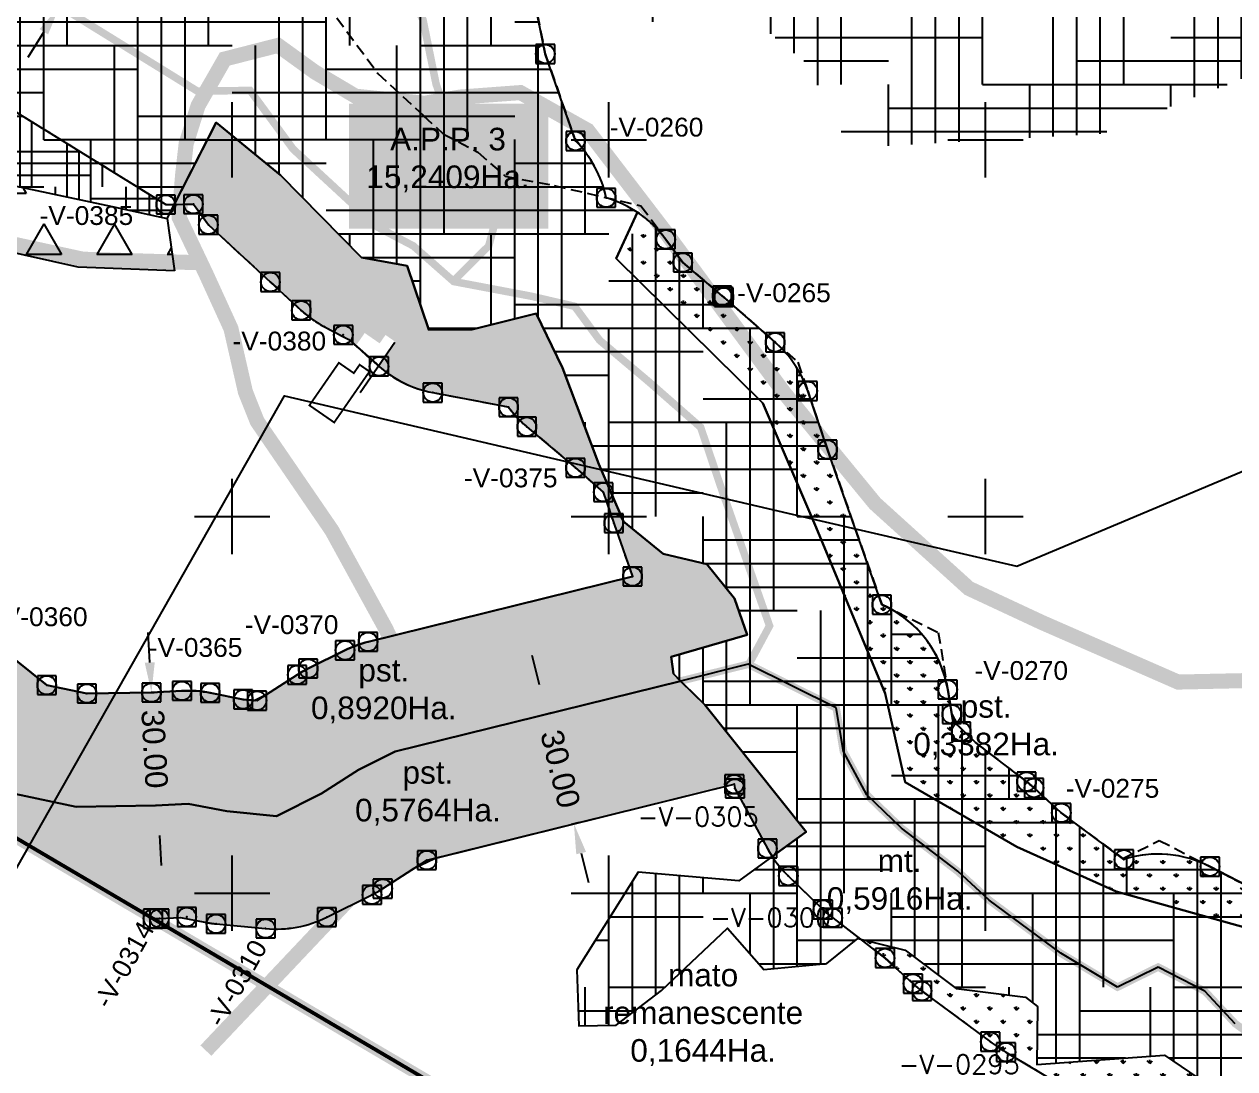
# Model space of a CAD drawing. Extents: x 268950 to 272314, y 7696987 to 7699363.
# Drawn here: x 270144.8 to 270466.2, y 7697453.4 to 7697730.7 of the extents above; entities that cross this region are included whole.
import ezdxf

# ---------------------------------------------------------------- set-up
doc = ezdxf.new("R2010")
doc.units = 0
doc.header["$LTSCALE"] = 40
doc.header["$MEASUREMENT"] = 0
doc.header["$PDMODE"] = 96
doc.header["$PDSIZE"] = 5
doc.linetypes.add('HIDDEN', pattern=[0.375, 0.25, -0.125])
for name, color, linetype in [('divi', 7, 'Continuous'), ('ESTRDA', 41, 'Continuous'), ('GRADE', 7, 'Continuous'), ('GRADE-EIXO', 9, 'Continuous'), ('POL_APP', 41, 'Continuous'), ('PRENCHIMENTO', 254, 'Continuous'), ('PT_TIPO-V', 7, 'Continuous'), ('REDE ELET.', 2, 'Continuous'), ('TRACKLOGS', 7, 'Continuous')]:
    doc.layers.add(name, color=color, linetype=linetype)
doc.layers.add('pena 02', color=1, linetype='Continuous', lineweight=25)
doc.styles.add('ARIAL', font='arial.ttf')
doc.styles.add('ROMANS', font='romans.shx')
doc.styles.get("Standard").update_dxf_attribs({"font": 'arial.ttf'})
doc.styles.add('style1', font='arial.ttf')
doc.linetypes.add('AA-TRANS', pattern='A,3,["/",Standard,S=0.2,R=0,X=0,Y=0],-0.133333,["|",Standard,S=0.2,R=0,X=0,Y=0],-1e-05,["|",Standard,S=0.2,R=0,X=0,Y=-0.2],-1e-05,["/",Standard,S=0.2,R=0,X=0,Y=-0.2],-0.133333', length=3.266686)
doc.linetypes.add('CERCA', pattern='A,12.7,-4,["X",Standard,S=2,R=0,X=-2,Y=-1],-4', length=20.7)
doc.dimstyles.get("Standard").update_dxf_attribs({"dimtxt": 0.18, "dimasz": 0.18, "dimexe": 0.18, "dimexo": 0.0625, "dimgap": 0.09, "dimtad": 0, "dimtih": 1, "dimtoh": 1, "dimdec": 4, "dimzin": 0, "dimdsep": 46, "dimtxsty": 'Standard', "dimcen": 0.09, "dimadec": 0, "dimazin": 0, "dimtfac": 1, "dimtdec": 4, "dimtofl": 0, "dimtmove": 0, "dimatfit": 3, "dimfxl": 0, "dimtolj": 1, "dimtzin": 0, "dimarcsym": 0})
pattern_1 = [(90, (0, 0), (-3.535533905, 3.535533905), [0.9375, -6.133567815]), (45, (0, 0), (-3.535533906, 3.535533906), [0.9375, -4.0625]), (135, (0, 0), (-3.535533906, -3.535533906), [0.9375, -4.0625])]

# ---------------------------------------------------------------- blocks, each defined once
blk = doc.blocks.new('BL-GRADEI')
at = {"layer": 'GRADE', "color": 8}
for p, q in [((0, -2.5), (0, 2.5)), ((-2.5, 0), (2.5, 0))]:
    blk.add_line(p, q, dxfattribs=at)
at = {"layer": 'GRADE', "color": 8, "style": 'ROMANS'}
blk.add_attdef('E-N', (0.5, 0.5), '', height=1.75, dxfattribs=at)
blk = doc.blocks.new('*D15')
at = {"color": 0, "linetype": 'HIDDEN', "lineweight": -2, "ltscale": 50}
for p, q in [((270178.16, 7697561.24), (270177.71, 7697569.23)), ((270178.24, 7697553.24), (270179.33, 7697553.3)), ((270179.91, 7697523.28), (270181, 7697523.34)), ((270180.73, 7697515.32), (270181.17, 7697507.33))]:
    blk.add_line(p, q, dxfattribs=at)
at = {"color": 0, "linetype": 'HIDDEN', "ltscale": 50}
for points in [[(270179.49, 7697561.32), (270176.83, 7697561.17), (270178.61, 7697553.26)], [(270182.06, 7697515.39), (270179.4, 7697515.24), (270180.28, 7697523.3)]]:
    blk.add_solid(points, dxfattribs=at)
at = {"layer": 'Defpoints', "color": 0, "linetype": 'HIDDEN', "ltscale": 50}
for p in [(270177.99, 7697553.22), (270178.61, 7697553.26), (270179.66, 7697523.27)]:
    blk.add_point(p, dxfattribs=at)
at = {"color": 0, "linetype": 'HIDDEN', "ltscale": 50, "insert": (270179.44, 7697538.28), "char_height": 6, "attachment_point": 5, "rotation": 273.1993}
blk.add_mtext('\\A1;30.00', dxfattribs=at)
blk = doc.blocks.new('*D16')
at = {"color": 0, "linetype": 'HIDDEN', "lineweight": -2, "ltscale": 50}
for p, q in [((270281.62, 7697555.3), (270279.7, 7697563.07)), ((270284.91, 7697547.88), (270282.84, 7697547.37)), ((270292.11, 7697518.75), (270290.04, 7697518.24)), ((270292.66, 7697510.65), (270294.58, 7697502.88))]:
    blk.add_line(p, q, dxfattribs=at)
at = {"color": 0, "linetype": 'HIDDEN', "ltscale": 50}
for points in [[(270282.91, 7697555.62), (270280.32, 7697554.98), (270283.54, 7697547.54)], [(270293.96, 7697510.97), (270291.37, 7697510.33), (270290.74, 7697518.42)]]:
    blk.add_solid(points, dxfattribs=at)
at = {"layer": 'Defpoints', "color": 0, "linetype": 'HIDDEN', "ltscale": 50}
for p in [(270285.15, 7697547.94), (270283.54, 7697547.54), (270292.35, 7697518.81)]:
    blk.add_point(p, dxfattribs=at)
at = {"color": 0, "linetype": 'HIDDEN', "ltscale": 50, "insert": (270287.14, 7697532.98), "char_height": 6, "attachment_point": 5, "rotation": 283.8925}
blk.add_mtext('\\A1;30.00', dxfattribs=at)
blk = doc.blocks.new('*D18')
at = {"color": 0, "linetype": 'HIDDEN', "lineweight": -2, "ltscale": 50}
for p, q in [((270174.22, 7697767.8), (270178.43, 7697774.6)), ((270168.31, 7697762.05), (270170.63, 7697760.61)), ((270152.54, 7697736.52), (270154.86, 7697735.09)), ((270150.05, 7697728.66), (270145.84, 7697721.86))]:
    blk.add_line(p, q, dxfattribs=at)
at = {"color": 0, "linetype": 'HIDDEN', "ltscale": 50}
for points in [[(270173.09, 7697768.5), (270175.36, 7697767.1), (270170.02, 7697760.99)], [(270148.91, 7697729.36), (270151.18, 7697727.96), (270154.25, 7697735.47)]]:
    blk.add_solid(points, dxfattribs=at)
at = {"layer": 'Defpoints', "color": 0, "linetype": 'HIDDEN', "ltscale": 50}
for p in [(270168.1, 7697762.18), (270170.02, 7697760.99), (270152.33, 7697736.65)]:
    blk.add_point(p, dxfattribs=at)
at = {"color": 0, "linetype": 'HIDDEN', "ltscale": 50, "insert": (270162.13, 7697748.23), "char_height": 6, "attachment_point": 5, "rotation": 58.2941}
blk.add_mtext('\\A1;30.00', dxfattribs=at)
blk = doc.blocks.new('POL_APP')
at = {"layer": 'POL_APP', "color": 1, "linetype": 'Continuous', "ltscale": 50}
for points in [[(270141.33, 7697708.19), (270182.42, 7697682.8), (270189.73, 7697682.89), (270193.73, 7697677.44), (270210.18, 7697662.23), (270218.37, 7697654.7, 0.064825), (270224.7, 7697650.24), (270230.97, 7697646.93), (270239.01, 7697639.85, 0.13455), (270253.26, 7697632.88), (270273.33, 7697629.08, 0.060124), (270278.23, 7697623.82), (270291.17, 7697612.91), (270298.53, 7697606.45), (270301.32, 7697598.22), (270306.28, 7697584.07), (270236.11, 7697566.71, 0.05448), (270229.99, 7697564.47), (270220.22, 7697559.62, 0.027959), (270217.3, 7697557.97), (270206.64, 7697551.11), (270202.96, 7697551.46), (270194.2, 7697553.19, 0.062762), (270186.71, 7697553.71), (270178.61, 7697553.26), (270161.48, 7697553.01), (270150.82, 7697555.21), (270139.06, 7697564.7, 0.077069)], [(270098.85, 7697540.48), (270179.03, 7697493.26), (270180.72, 7697493.28), (270186.29, 7697493.59), (270192.81, 7697492.31, 0.024898), (270195.76, 7697491.87), (270208.92, 7697490.62, 0.140248), (270225.15, 7697493.63), (270237.13, 7697499.59, 0.027491), (270239.99, 7697501.22), (270251.71, 7697508.76), (270333.3, 7697528.94), (270333.49, 7697527.78), (270342.11, 7697511.86, 0.076734), (270347.64, 7697504.57), (270356.85, 7697495.68, 0.028458), (270359.43, 7697493.45), (270373.31, 7697482.8), (270380.74, 7697476.01, 0.025733), (270383.12, 7697474.04), (270401.28, 7697460.57, 0.024917), (270405.42, 7697457.81), (270419.64, 7697449.32, 0.20602)], [(270471.96, 7697500.66), (270459.57, 7697507.05, 0.198608), (270436.73, 7697508.99), (270420.1, 7697521.32), (270412.86, 7697527.94, 0.021646), (270410.87, 7697529.61), (270397.31, 7697540.01), (270391.32, 7697545.8), (270389.95, 7697554.07, 0.252846), (270372.48, 7697576.61), (270358.05, 7697617.77), (270352.79, 7697633.31, 0.131683), (270344.17, 7697646.23), (270330.54, 7697658.2, 0.005049), (270330.08, 7697658.59), (270319.63, 7697667.4), (270315.12, 7697673.54, 0.165219), (270299.3, 7697684.59, 0.145738), (270291.17, 7697699.67), (270283.14, 7697722.76), (270280.09, 7697737.81, 0.06657)]]:
    blk.add_lwpolyline(points, format="xyb", dxfattribs=at)

msp = doc.modelspace()

# ---------------------------------------------------------------- hatches: boundary and pattern name
at = {"layer": 'PRENCHIMENTO', "linetype": 'HIDDEN', "ltscale": 50}
h = msp.add_hatch(dxfattribs=at)
h.set_pattern_fill('HOUND', color=1, scale=100)
h.paths.add_polyline_path([(270042.794, 7697771.989), (270017.771, 7697778.353), (270001, 7697791.881), (269980.753, 7697798.926), (269951.35, 7697805.126), (269939.743, 7697818.406), (269926.984, 7697826.627), (269924.246, 7697844.34), (269916.23, 7697858.899), (269852.019, 7697904.759), (269804.775, 7697946.99), (269790.076, 7697974.019), (269778.775, 7698013.993), (269782.598, 7698075.233), (269788.451, 7698094.375), (269788.629, 7698115.618), (269767.886, 7698144.747), (269741.322, 7698170.354), (269707.29, 7698191.218), (269696.735, 7698193.039), (269667.031, 7698201.383), (269656.344, 7698218.36), (269644.751, 7698235.283), (269596.137, 7698255.961), (269563.55, 7698269.014), (269538.908, 7698269.864), (269505.942, 7698268.783), (269463.353, 7698296.661), (269440.244, 7698326.351), (269443.869, 7698273.56), (269497.447, 7698238.488), (269538.882, 7698239.847), (269557.269, 7698239.213), (269584.687, 7698228.231), (269624.95, 7698211.104), (269631.265, 7698201.886), (269647.797, 7698175.624), (269690.11, 7698163.739), (269696.517, 7698162.633), (269722.855, 7698146.486), (269745.062, 7698125.078), (269758.549, 7698106.141), (269758.489, 7698098.982), (269752.877, 7698080.628), (269748.514, 7698010.756), (269762.12, 7697962.632), (269780.904, 7697928.09), (269833.248, 7697881.3), (269894.993, 7697837.201), (269897.337, 7697822.043, 0.2144464), (269910.735, 7697801.409), (269919.939, 7697795.478), (269928.762, 7697785.383, 0.0256166), (269930.9, 7697783.177, 0.1363924), (269945.16, 7697775.772), (269972.695, 7697769.965), (269986.22, 7697765.259), (269998.937, 7697755.002, 0.1078378), (270010.377, 7697749.278), (270032.815, 7697743.572), (270047.214, 7697737.031, 0.0961054), (270058.328, 7697734.372), (270084.73, 7697733.232), (270091.753, 7697728.086, 0.0245676), (270094.212, 7697726.463), (270113.088, 7697715.298, 0.087731), (270122.869, 7697711.626), (270141.332, 7697708.187), (270182.422, 7697682.804), (270184.671, 7697682.831), (270195.821, 7697704.598), (270212.854, 7697690.589), (270234.397, 7697668.708), (270246.441, 7697666.566), (270252.196, 7697649.511), (270263.704, 7697649.668), (270280.725, 7697653.872), (270287.699, 7697639.43), (270297.392, 7697613.853), (270303.913, 7697598.7), (270314.4, 7697590.096), (270325.985, 7697587.31), (270333.387, 7697578.193), (270336.69, 7697568.565), (270316.585, 7697562.723), (270317.133, 7697558.24), (270319.071, 7697556.326), (270337.209, 7697560.813), (270342.668, 7697570.958), (270329.682, 7697607.994), (270324.37, 7697623.685), (270310.742, 7697635.654), (270297.57, 7697646.758), (270290.941, 7697655.78), (270279.313, 7697658.48), (270258.687, 7697662.388), (270258.745, 7697662.446), (270248.121, 7697671.804), (270238.678, 7697676.779), (270230.519, 7697684.286), (270216.208, 7697697.515), (270204.79, 7697713.074), (270190.776, 7697712.906), (270152.332, 7697736.655), (270128.362, 7697741.119), (270109.485, 7697752.284), (270095.119, 7697762.812), (270059.622, 7697764.344)])
h = msp.add_hatch(dxfattribs=at)
h.set_pattern_fill('HOUND', color=1, scale=100)
h.paths.add_polyline_path([(269902.623, 7698000), (269900, 7698000), (269900, 7698000.499, 0.4501616), (269842.49, 7697953.515), (269842.104, 7697953.861), (269828.645, 7697965.891), (269818.033, 7697985.407), (269809.036, 7698017.231), (269812.32, 7698069.839), (269818.414, 7698089.768), (269818.559, 7698107.143), (269788.515, 7698102.005), (269788.451, 7698094.375), (269782.598, 7698075.233), (269778.775, 7698013.993), (269790.076, 7697974.019), (269804.775, 7697946.99), (269852.019, 7697904.759), (269916.23, 7697858.899), (269924.246, 7697844.34), (269926.984, 7697826.627), (269939.743, 7697818.406), (269951.35, 7697805.126), (269980.753, 7697798.926), (270001, 7697791.881), (270017.771, 7697778.353), (270042.794, 7697771.989), (270059.622, 7697764.344), (270095.119, 7697762.812), (270109.485, 7697752.284), (270128.362, 7697741.119), (270152.332, 7697736.655), (270190.776, 7697712.906), (270193.211, 7697712.935), (270198.07, 7697721.425), (270212.2, 7697725.037), (270222.006, 7697717.951), (270232.795, 7697711.551), (270246.776, 7697710.112), (270238.689, 7697717.588), (270219.851, 7697743.256), (270199.129, 7697743.008), (270168.099, 7697762.177, 0.0925763), (270157.824, 7697766.148), (270139.069, 7697769.64), (270126.028, 7697777.354), (270112.851, 7697787.01, 0.148386), (270096.413, 7697792.784), (270066.731, 7697794.065), (270055.202, 7697799.302, 0.0443656), (270050.189, 7697801.063), (270031.51, 7697805.814), (270019.834, 7697815.231, 0.0861808), (270010.859, 7697820.214), (269990.612, 7697827.26, 0.0317691), (269986.943, 7697828.28), (269971.526, 7697831.532), (269967.344, 7697832.413), (269959.548, 7697841.333), (269954.571, 7697844.54), (269953.083, 7697854.164), (269940.669, 7697876.712), (269926.596, 7697896.447), (269920.991, 7697903.993), (269921.157, 7697911.38, 0.647915)])
h.paths.add_polyline_path([(270161.141, 7697734.782), (270173.742, 7697755.18), (270163.223, 7697761.678), (270150.622, 7697741.28)], flags=24)
h.paths.add_polyline_path([(269814.162, 7697980.113), (269841.565, 7697980.113), (269841.565, 7697987.771), (269814.162, 7697987.771)], flags=24)
h.paths.add_polyline_path([(269916.667, 7697860.523), (269944.07, 7697860.523), (269944.07, 7697868.181), (269916.667, 7697868.181)], flags=24)
at = {"layer": 'PRENCHIMENTO', "linetype": 'Continuous', "ltscale": 50}
h = msp.add_hatch(dxfattribs=at)
h.set_pattern_fill('HOUND', color=1, scale=100)
h.paths.add_polyline_path([(270373.711, 7697576.03), (270372.462, 7697576.651), (270358.046, 7697617.767), (270352.786, 7697633.305, 0.1316829), (270344.166, 7697646.226), (270330.537, 7697658.195, 0.0050495), (270330.078, 7697658.59), (270319.634, 7697667.395), (270315.117, 7697673.542, 0.1652192), (270299.295, 7697684.593, 0.1089252), (270294.003, 7697696.378), (270290.824, 7697700.657), (270283.143, 7697722.761), (270280.087, 7697737.813, 0.0665704), (270277.485, 7697745.328), (270274.584, 7697751.094), (270272.431, 7697762.828), (270273.567, 7697776.978), (270277.232, 7697795.591, 0.1168521), (270276.704, 7697809.414), (270273.074, 7697822.488), (270285.822, 7697880.094), (270312.651, 7697920.915), (270336.472, 7697945.978), (270336.361, 7697945.725), (270352.575, 7697953.013), (270374.19, 7697952.658), (270414.243, 7697979.433), (270422.207, 7698003.533), (270403.975, 7698018.449), (270410.436, 7698040.572, 0.5760375), (270328.791, 7698011.988), (270320.114, 7698009.603, 0.1364871), (270306.318, 7698001.344), (270267.311, 7697960.305, 0.0446753), (270263.985, 7697956.113), (270232.652, 7697908.438, 0.0911648), (270228.431, 7697898.443), (270212.875, 7697828.15, 0.1227686), (270213.26, 7697813.641), (270216.99, 7697800.21), (270214.366, 7697786.887, 0.0285955), (270213.897, 7697783.491), (270212.308, 7697763.696, 0.0654777), (270212.704, 7697755.882), (270215.031, 7697743.199), (270199.129, 7697743.008), (270168.099, 7697762.177, 0.0925763), (270157.824, 7697766.148), (270139.069, 7697769.64), (270126.028, 7697777.354), (270112.851, 7697787.01, 0.148386), (270096.413, 7697792.784), (270066.731, 7697794.065), (270055.202, 7697799.302, 0.0443656), (270050.189, 7697801.063), (270031.51, 7697805.814), (270019.834, 7697815.231, 0.0861808), (270010.859, 7697820.214), (269990.612, 7697827.26, 0.0317691), (269986.943, 7697828.28), (269985.763, 7697828.529), (269971.526, 7697831.532), (269967.344, 7697832.413), (269959.548, 7697841.333), (269954.571, 7697844.54), (269953.083, 7697854.164), (269940.669, 7697876.712), (269926.596, 7697896.447), (269920.991, 7697903.993), (269921.157, 7697911.38, 1.5970146), (269842.49, 7697953.515), (269828.645, 7697965.891), (269818.033, 7697985.407), (269809.036, 7698017.231), (269812.32, 7698069.839), (269818.414, 7698089.768), (269818.559, 7698107.143), (269788.515, 7698102.005), (269788.451, 7698094.375), (269782.598, 7698075.233), (269778.775, 7698013.993), (269790.076, 7697974.019), (269804.775, 7697946.99), (269852.019, 7697904.759), (269916.23, 7697858.899), (269924.246, 7697844.34), (269926.984, 7697826.627), (269939.743, 7697818.406), (269951.35, 7697805.126), (269980.753, 7697798.926), (270001, 7697791.881), (270017.771, 7697778.353), (270042.794, 7697771.989), (270059.622, 7697764.344), (270095.119, 7697762.812), (270109.485, 7697752.284), (270128.362, 7697741.119), (270152.332, 7697736.655), (270190.776, 7697712.906), (270204.79, 7697713.074), (270216.208, 7697697.515), (270230.519, 7697684.286), (270238.678, 7697676.779), (270248.121, 7697671.804), (270258.844, 7697662.358), (270279.313, 7697658.48), (270290.941, 7697655.78), (270297.57, 7697646.758), (270310.742, 7697635.654), (270324.37, 7697623.685), (270329.682, 7697607.994), (270342.668, 7697570.958), (270337.15, 7697560.703), (270360.356, 7697549.167), (270362.266, 7697537.64), (270368.488, 7697526.146), (270377.693, 7697517.251), (270392.608, 7697505.808), (270392.608, 7697505.808), (270377.693, 7697517.251), (270368.488, 7697526.146), (270362.266, 7697537.64), (270360.356, 7697549.167), (270337.023, 7697560.767), (270319.071, 7697556.326), (270325.499, 7697549.978), (270352.406, 7697516.279), (270343.38, 7697509.728, 0.0559084), (270347.642, 7697504.573), (270356.847, 7697495.678, 0.0284581), (270359.431, 7697493.45), (270366.81, 7697487.788), (270378.671, 7697484.913), (270392.163, 7697474.73), (270410.623, 7697472.433), (270413.812, 7697469.911), (270413.625, 7697454.565), (270447.533, 7697457.018), (270460.995, 7697447.826), (270462.846, 7697430.883), (270463.681, 7697430.281), (270464.883, 7697429.442), (270468.827, 7697418.551, 0.1687673), (270481.236, 7697403.261), (270488.165, 7697398.969, 0.03623), (270492.012, 7697396.956), (270497.581, 7697403.832), (270520.055, 7697421.566), (270503.964, 7697424.472), (270497.035, 7697428.764), (270489.854, 7697448.597), (270481.034, 7697454.754), (270481.034, 7697454.754), (270489.854, 7697448.597), (270497.035, 7697428.764), (270503.964, 7697424.472), (270520.055, 7697421.566), (270545.734, 7697441.828), (270543.231, 7697443.91, 0.1294803), (270529.38, 7697450.367), (270520.541, 7697451.963), (270518.061, 7697458.811, 0.1546925), (270507.027, 7697473.195), (270498.387, 7697479.227), (270486.182, 7697488.015), (270480.085, 7697494.518, 0.0854819), (270471.961, 7697500.657), (270459.572, 7697507.052, 0.1986084), (270436.725, 7697508.985), (270420.1, 7697521.316), (270412.859, 7697527.94, 0.0216455), (270410.87, 7697529.609), (270397.312, 7697540.012), (270392.666, 7697544.501), (270391.041, 7697547.502), (270389.952, 7697554.072, 0.2407963)])
h = msp.add_hatch(dxfattribs=at)
h.set_pattern_fill('HOUND', color=1, scale=100)
h.paths.add_polyline_path([(270250.857, 7697706.339), (270246.776, 7697710.112), (270232.795, 7697711.551), (270222.006, 7697717.951), (270212.2, 7697725.037), (270198.07, 7697721.425), (270193.211, 7697712.935), (270204.79, 7697713.074), (270216.208, 7697697.515), (270230.519, 7697684.286), (270238.678, 7697676.779), (270248.121, 7697671.804), (270258.745, 7697662.446), (270268.131, 7697671.805), (270269.924, 7697678.484), (270263.997, 7697686.46), (270259.366, 7697699.789), (270256.116, 7697701.501)])
h.paths.add_polyline_path([(270422.207, 7698003.533), (270403.975, 7698018.449), (270410.436, 7698040.572, 0.5760375), (270328.791, 7698011.988), (270320.114, 7698009.603, 0.1364871), (270306.318, 7698001.344), (270267.311, 7697960.305, 0.0446753), (270263.985, 7697956.113), (270232.652, 7697908.438, 0.0911648), (270228.431, 7697898.443), (270212.875, 7697828.15, 0.1227686), (270213.26, 7697813.641), (270216.99, 7697800.21), (270214.366, 7697786.887, 0.0285955), (270213.897, 7697783.491), (270212.308, 7697763.696, 0.0654777), (270212.704, 7697755.882), (270215.031, 7697743.199), (270219.851, 7697743.256), (270238.689, 7697717.588), (270246.776, 7697710.112), (270251.074, 7697709.67), (270260.427, 7697711.31), (270276.533, 7697712.511), (270289.174, 7697705.405), (270283.143, 7697722.761), (270280.087, 7697737.813, 0.0665704), (270277.485, 7697745.328), (270274.584, 7697751.094), (270272.431, 7697762.828), (270273.567, 7697776.978), (270277.232, 7697795.591, 0.1168521), (270276.704, 7697809.414), (270273.074, 7697822.488), (270285.822, 7697880.094), (270312.651, 7697920.915), (270336.472, 7697945.978), (270336.361, 7697945.725), (270345.667, 7697949.908), (270352.575, 7697953.013), (270374.19, 7697952.658), (270414.243, 7697979.433)])
h.paths.add_polyline_path([(270390.891, 7698000.005), (270414.722, 7697997.372), (270416.08, 7698009.661), (270392.25, 7698012.295)], flags=24)
h.paths.add_polyline_path([(270261.982, 7697950.291), (270279.36, 7697933.773), (270287.879, 7697942.735), (270270.501, 7697959.253)], flags=24)
h.paths.add_polyline_path([(270259.47, 7697889.092), (270279.506, 7697875.924), (270286.297, 7697886.256), (270266.261, 7697899.424)], flags=24)
h.paths.add_polyline_path([(270226.048, 7697733.58), (270267.728, 7697733.58), (270267.728, 7697755.969), (270226.048, 7697755.969)], flags=25)
at = {"layer": 'PRENCHIMENTO', "linetype": 'HIDDEN', "ltscale": 50}
h = msp.add_hatch(dxfattribs=at)
h.set_pattern_fill('HOUND', color=70, scale=100)
h.set_pattern_definition([(0, (-2100.802, -1135.365), (25, 6.25), [100, -50]), (90, (-2100.802, -1135.365), (-6.25, -25), [100, -50])])
h.paths.add_polyline_path([(270326.857, 7697924.114), (270325.017, 7697893.752), (270339.392, 7697872.402), (270345.146, 7697842.743), (270347.858, 7697821.471), (270340.943, 7697780.222), (270341.802, 7697738.117), (270357.107, 7697738.135), (270376.261, 7697756.735), (270399.381, 7697759.836), (270423.195, 7697739.679), (270451.87, 7697738.623), (270533.226, 7697749.013), (270534.277, 7697752.464), (270550.436, 7697740.572), (270544.165, 7697732.071), (270525.374, 7697725.965), (270480.904, 7697720.772), (270471.055, 7697717.35), (270430.647, 7697701.543), (270363.922, 7697697.759), (270352.564, 7697720.253), (270329.381, 7697739.215), (270309.521, 7697730.318), (270289.174, 7697746.719), (270281.729, 7697742.624), (270279.816, 7697739.018, 0.0562366), (270277.485, 7697745.328), (270274.584, 7697751.094), (270272.431, 7697762.828), (270273.567, 7697776.978), (270277.232, 7697795.591, 0.1168521), (270276.704, 7697809.414), (270273.074, 7697822.488), (270285.822, 7697880.094), (270312.651, 7697920.915), (270336.472, 7697945.978)])
h.paths.add_polyline_path([(270280.41, 7697795.308), (270336.526, 7697795.308), (270336.526, 7697827.697), (270280.41, 7697827.697)], flags=24)
h = msp.add_hatch(dxfattribs=at)
h.set_pattern_fill('TRIANG', color=70, scale=50, angle=180)
h.paths.add_polyline_path([(270019.746, 7697691.511), (270082.704, 7697683.22), (270159.17, 7697666.143), (270184.704, 7697665.218), (270182.77, 7697679.119), (270168.151, 7697682.251), (270135.164, 7697689.248), (270104.769, 7697706.523), (270090.711, 7697728.849), (270084.73, 7697733.232), (270058.328, 7697734.372, -0.0961054), (270047.214, 7697737.031), (270032.815, 7697743.572), (270010.377, 7697749.278, -0.1078378), (269998.937, 7697755.002), (269986.22, 7697765.259), (269972.695, 7697769.965), (269945.16, 7697775.772, -0.1363924), (269930.9, 7697783.177), (269799.596, 7697599.092), (269785.615, 7697578.583), (269892.879, 7697528.206)])
h.paths.add_polyline_path([(269894.631, 7697656.13), (269964.099, 7697656.13), (269964.099, 7697693.444), (269894.631, 7697693.444)], flags=24)
h.paths.add_polyline_path([(270083.641, 7697672.183), (270139.757, 7697672.183), (270139.757, 7697704.572), (270083.641, 7697704.572)], flags=25)
h = msp.add_hatch(dxfattribs=at)
h.set_pattern_fill('HOUND', color=70, scale=50)
h.paths.add_polyline_path([(270141.332, 7697708.187), (270122.869, 7697711.626, -0.087731), (270113.088, 7697715.298), (270094.212, 7697726.463, -0.0245676), (270091.753, 7697728.086), (270090.711, 7697728.849), (270104.769, 7697706.523), (270135.164, 7697689.248), (270168.151, 7697682.251), (270182.77, 7697679.119), (270184.671, 7697682.831), (270182.422, 7697682.804)])
h.paths.add_polyline_path([(270083.641, 7697672.183), (270139.757, 7697672.183), (270139.757, 7697704.572), (270083.641, 7697704.572)], flags=9)
h = msp.add_hatch(color=8, dxfattribs=at)
h.dxf.hatch_style = 1
h.paths.add_polyline_path([(270231.061, 7697676.361), (270283.962, 7697676.361), (270283.962, 7697709.54), (270231.061, 7697709.54)])
h = msp.add_hatch(dxfattribs=at)
h.set_pattern_fill('GRASS', color=1, scale=5)
h.set_pattern_definition(pattern_1)
h.paths.add_polyline_path([(270316.585, 7697562.723), (270336.69, 7697568.565), (270333.387, 7697578.193), (270325.985, 7697587.31), (270314.4, 7697590.096), (270303.913, 7697598.7), (270297.392, 7697613.853), (270287.699, 7697639.43), (270280.725, 7697653.872), (270263.704, 7697649.668), (270252.196, 7697649.511), (270246.441, 7697666.566), (270234.397, 7697668.708), (270212.854, 7697690.589), (270195.821, 7697704.598), (270184.671, 7697682.831), (270189.729, 7697682.891), (270193.727, 7697677.443), (270210.18, 7697662.233), (270218.365, 7697654.702, 0.0648253), (270224.696, 7697650.237), (270230.974, 7697646.929), (270232.848, 7697645.279), (270235.212, 7697648.694), (270239.18, 7697645.947), (270240.725, 7697648.179), (270243.33, 7697646.376), (270238.887, 7697639.959, 0.1359796), (270253.261, 7697632.882), (270273.331, 7697629.08, 0.0601235), (270278.233, 7697623.821), (270291.173, 7697612.912), (270298.533, 7697606.449), (270301.319, 7697598.22), (270306.281, 7697584.067), (270236.112, 7697566.712, 0.0544801), (270229.992, 7697564.468), (270220.219, 7697559.624, 0.027959), (270217.303, 7697557.97), (270208.903, 7697552.562), (270206.089, 7697551.16), (270202.961, 7697551.459), (270194.196, 7697553.189, 0.0627621), (270186.713, 7697553.71), (270178.608, 7697553.257), (270161.479, 7697553.008), (270150.823, 7697555.214), (270139.064, 7697564.701, 0.0770694), (270131.108, 7697569.309), (270127.983, 7697570.526), (270131.156, 7697564.992), (270139.334, 7697553.897), (270136.126, 7697538.269), (270134.229, 7697530.055), (270137.633, 7697527.309), (270158.621, 7697522.963), (270179.664, 7697523.27), (270188.387, 7697523.757), (270198.618, 7697521.738), (270211.778, 7697520.48), (270223.754, 7697526.444), (270233.542, 7697532.745), (270243.315, 7697537.589), (270319.071, 7697556.326), (270317.133, 7697558.24)])
h.paths.add_polyline_path([(270325.499, 7697549.978), (270319.071, 7697556.326), (270243.315, 7697537.589), (270233.542, 7697532.745), (270223.754, 7697526.444), (270211.778, 7697520.48), (270198.618, 7697521.738), (270188.387, 7697523.757), (270179.664, 7697523.27), (270158.621, 7697522.963), (270137.633, 7697527.309), (270134.229, 7697530.055), (270132.232, 7697521.407), (270130.839, 7697521.635), (270179.027, 7697493.257), (270180.72, 7697493.282), (270186.287, 7697493.593), (270192.808, 7697492.306, 0.0248978), (270195.763, 7697491.874), (270208.923, 7697490.616, 0.1402483), (270225.152, 7697493.625), (270237.127, 7697499.589, 0.0274906), (270239.993, 7697501.219), (270248.37, 7697506.611), (270253.701, 7697509.254), (270333.299, 7697528.941), (270333.492, 7697527.777), (270342.106, 7697511.864, 0.0207371), (270343.38, 7697509.728), (270352.406, 7697516.279)])
h.paths.add_polyline_path([(270219.631, 7697542.943), (270261.312, 7697542.943), (270261.312, 7697565.332), (270219.631, 7697565.332)], flags=24)
h.paths.add_polyline_path([(270231.337, 7697515.81), (270273.017, 7697515.81), (270273.017, 7697538.199), (270231.337, 7697538.199)], flags=24)
h = msp.add_hatch(dxfattribs=at)
h.set_pattern_fill('GRASS', color=1, scale=5)
h.set_pattern_definition(pattern_1)
h.paths.add_polyline_path([(270420.1, 7697521.316), (270412.859, 7697527.94, 0.0216455), (270410.87, 7697529.609), (270397.312, 7697540.012), (270392.666, 7697544.501), (270391.041, 7697547.502), (270389.952, 7697554.072, 0.2407963), (270373.711, 7697576.03), (270372.462, 7697576.651), (270358.046, 7697617.767), (270352.786, 7697633.305, 0.1316829), (270344.166, 7697646.226), (270330.537, 7697658.195, 0.0050495), (270330.078, 7697658.59), (270319.634, 7697667.395), (270315.117, 7697673.542, 0.0873791), (270307.595, 7697680.733), (270301.939, 7697668.512), (270340.925, 7697630.115), (270355.009, 7697597.056), (270373.344, 7697552.974), (270378.668, 7697529.477), (270408.307, 7697512.324), (270434.659, 7697500.491), (270469.202, 7697490.766), (270478.438, 7697496.145, 0.066074), (270471.961, 7697500.657), (270459.572, 7697507.052, 0.1986084), (270436.725, 7697508.985)])
h.paths.add_polyline_path([(270379.505, 7697533.342), (270421.186, 7697533.342), (270421.186, 7697555.731), (270379.505, 7697555.731)], flags=24)
h = msp.add_hatch(dxfattribs=at)
h.set_pattern_fill('HOUND', color=1, scale=100)
h.paths.add_polyline_path([(270489.854, 7697448.597), (270481.034, 7697454.754), (270466.289, 7697465.372), (270458.2, 7697473.999), (270445.811, 7697480.394), (270435.022, 7697475.073), (270419.949, 7697484.077), (270400.988, 7697498.14), (270392.608, 7697505.808), (270377.693, 7697517.251), (270368.488, 7697526.146), (270362.266, 7697537.64), (270360.356, 7697549.167), (270337.023, 7697560.767), (270319.071, 7697556.326), (270325.499, 7697549.978), (270352.406, 7697516.279), (270343.38, 7697509.728, 0.0559084), (270347.642, 7697504.573), (270356.847, 7697495.678, 0.0284581), (270359.431, 7697493.45), (270366.81, 7697487.788), (270378.671, 7697484.913), (270392.163, 7697474.73), (270410.623, 7697472.433), (270413.812, 7697469.911), (270413.625, 7697454.565), (270447.533, 7697457.018), (270460.995, 7697447.826), (270462.846, 7697430.883), (270463.681, 7697430.281), (270464.883, 7697429.442), (270468.827, 7697418.551, 0.1687673), (270481.236, 7697403.261), (270488.165, 7697398.969, 0.03623), (270492.012, 7697396.956), (270497.581, 7697403.832), (270520.055, 7697421.566), (270503.964, 7697424.472), (270497.035, 7697428.764)])
h.paths.add_polyline_path([(270356.536, 7697492.35), (270398.216, 7697492.35), (270398.216, 7697514.739), (270356.536, 7697514.739)], flags=25)
h = msp.add_hatch(dxfattribs=at)
h.set_pattern_fill('HOUND', color=70, scale=100)
h.paths.add_polyline_path([(270356.847, 7697495.678), (270347.642, 7697504.573, -0.0559084), (270343.38, 7697509.728), (270334.551, 7697503.319), (270307.81, 7697505.619), (270291.503, 7697479.636), (270292.053, 7697464.781), (270301.936, 7697464.945), (270313.951, 7697474.154), (270331.548, 7697490.71), (270341.193, 7697479.72), (270357.862, 7697481.299), (270366.339, 7697488.15), (270359.431, 7697493.45, -0.0284581)])
h.paths.add_polyline_path([(270296.884, 7697447.023), (270353, 7697447.023), (270353, 7697479.412), (270296.884, 7697479.412)], flags=9)
h = msp.add_hatch(dxfattribs=at)
h.set_pattern_fill('GRASS', color=1, scale=5)
h.set_pattern_definition(pattern_1)
h.paths.add_polyline_path([(270413.812, 7697469.911), (270410.623, 7697472.433), (270392.163, 7697474.73), (270378.671, 7697484.913), (270366.81, 7697487.788), (270373.315, 7697482.797), (270380.736, 7697476.007, 0.0257327), (270383.117, 7697474.044), (270401.277, 7697460.575, 0.0249166), (270405.42, 7697457.811), (270419.637, 7697449.318, 0.2060205), (270443.146, 7697446.194), (270446.395, 7697442.728), (270462.846, 7697430.883), (270460.995, 7697447.826), (270447.533, 7697457.018), (270413.625, 7697454.565)])
h.paths.add_polyline_path([(270419.214, 7697429.519), (270460.895, 7697429.519), (270460.895, 7697451.908), (270419.214, 7697451.908)], flags=9)

# ---------------------------------------------------------------- linework, layer by layer
at = {"color": 3, "linetype": 'HIDDEN', "ltscale": 50}
for points in [[(270137.633, 7697527.309), (270158.621, 7697522.963), (270179.664, 7697523.27), (270188.387, 7697523.757), (270198.618, 7697521.738), (270211.778, 7697520.48), (270223.754, 7697526.444), (270233.542, 7697532.745), (270243.315, 7697537.589), (270319.071, 7697556.326), (270317.133, 7697558.24), (270316.585, 7697562.723), (270336.69, 7697568.565), (270333.387, 7697578.193), (270325.985, 7697587.31), (270314.4, 7697590.096), (270303.913, 7697598.7), (270297.392, 7697613.853), (270287.699, 7697639.43), (270280.725, 7697653.872), (270263.704, 7697649.668), (270252.196, 7697649.511), (270246.441, 7697666.566), (270234.397, 7697668.708), (270212.854, 7697690.589), (270195.821, 7697704.598), (270184.671, 7697682.831), (270189.729, 7697682.891), (270193.727, 7697677.443), (270210.18, 7697662.233), (270218.365, 7697654.702, 0.0648253), (270224.696, 7697650.237), (270230.974, 7697646.929), (270238.887, 7697639.958), (270238.887, 7697639.959, 0.1359796), (270253.261, 7697632.882), (270273.331, 7697629.08, 0.0601235), (270278.233, 7697623.821), (270291.173, 7697612.912), (270298.533, 7697606.449), (270301.319, 7697598.22), (270306.281, 7697584.067), (270236.112, 7697566.712, 0.0544801), (270229.992, 7697564.468), (270220.219, 7697559.624, 0.027959), (270217.303, 7697557.97), (270208.903, 7697552.562), (270206.089, 7697551.16), (270202.961, 7697551.459), (270194.196, 7697553.189, 0.0627621), (270186.713, 7697553.71), (270178.608, 7697553.257), (270161.479, 7697553.008), (270150.823, 7697555.214), (270139.064, 7697564.701, 0.0770694)], [(270471.961, 7697500.657), (270459.572, 7697507.052, 0.1986084), (270436.725, 7697508.985), (270420.1, 7697521.316), (270412.859, 7697527.94, 0.0216455), (270410.87, 7697529.609), (270397.312, 7697540.012), (270392.666, 7697544.501), (270391.041, 7697547.502), (270389.952, 7697554.072, 0.2407963), (270373.711, 7697576.03), (270372.462, 7697576.651), (270358.046, 7697617.767), (270352.786, 7697633.305, 0.1316829), (270344.166, 7697646.226), (270330.537, 7697658.195, 0.0050495), (270330.078, 7697658.59), (270319.634, 7697667.395), (270315.117, 7697673.542, 0.0873791), (270307.595, 7697680.733), (270301.939, 7697668.512), (270340.925, 7697630.115), (270355.009, 7697597.056), (270373.344, 7697552.974), (270378.668, 7697529.477), (270408.307, 7697512.324), (270434.659, 7697500.491), (270469.202, 7697490.766)], [(270130.839, 7697521.635), (270179.027, 7697493.257), (270180.72, 7697493.282), (270186.287, 7697493.593), (270192.808, 7697492.306, 0.0248978), (270195.763, 7697491.874), (270208.923, 7697490.616, 0.1402483), (270225.152, 7697493.625), (270237.127, 7697499.589, 0.0274906), (270239.993, 7697501.219), (270248.37, 7697506.611), (270253.701, 7697509.254), (270333.299, 7697528.941), (270333.492, 7697527.777), (270342.106, 7697511.864, 0.0207371), (270343.38, 7697509.728), (270352.406, 7697516.279), (270325.499, 7697549.978), (270319.071, 7697556.326), (270243.315, 7697537.589), (270233.542, 7697532.745), (270223.754, 7697526.444), (270211.778, 7697520.48), (270198.618, 7697521.738), (270188.387, 7697523.757), (270179.664, 7697523.27), (270158.621, 7697522.963), (270137.633, 7697527.309)]]:
    msp.add_lwpolyline(points, format="xyb", dxfattribs=at)
at = {"color": 6, "linetype": 'HIDDEN', "ltscale": 50, "const_width": 0.5}
msp.add_lwpolyline([(270220.538, 7697629.5), (270228.353, 7697640.788), (270232.321, 7697638.041), (270233.866, 7697640.273), (270236.471, 7697638.47), (270227.111, 7697624.95), (270220.538, 7697629.5)], dxfattribs=at)
at = {"color": 2, "linetype": 'HIDDEN', "ltscale": 50}
msp.add_lwpolyline([(270466.289, 7697465.372), (270458.2, 7697473.999), (270445.811, 7697480.394), (270435.022, 7697475.073), (270419.949, 7697484.077), (270400.988, 7697498.14), (270392.608, 7697505.808), (270377.693, 7697517.251), (270368.488, 7697526.146), (270362.266, 7697537.64), (270360.356, 7697549.167), (270337.023, 7697560.767), (270319.071, 7697556.326), (270325.499, 7697549.978), (270352.406, 7697516.279), (270343.38, 7697509.728, 0.0559084), (270347.642, 7697504.573), (270356.847, 7697495.678, 0.0284581), (270359.431, 7697493.45), (270366.81, 7697487.788), (270378.671, 7697484.913), (270392.163, 7697474.73), (270410.623, 7697472.433), (270413.812, 7697469.911), (270413.625, 7697454.565), (270447.533, 7697457.018), (270460.995, 7697447.826)], format="xyb", dxfattribs=at)
at = {"linetype": 'Continuous', "ltscale": 50}
for p in [(270283.143, 7697722.761), (270299.295, 7697684.593), (270189.729, 7697682.891), (270193.727, 7697677.443), (270315.117, 7697673.542), (270319.634, 7697667.395), (270210.18, 7697662.233), (270330.078, 7697658.59), (270218.365, 7697654.702), (270344.166, 7697646.226), (270239.013, 7697639.847), (270253.261, 7697632.882), (270352.786, 7697633.305), (270273.393, 7697628.996), (270278.233, 7697623.821), (270358.046, 7697617.767), (270298.533, 7697606.449), (270301.319, 7697598.22), (270306.281, 7697584.067), (270372.477, 7697576.609), (270236.112, 7697566.712), (270220.219, 7697559.624), (270150.823, 7697555.214), (270217.303, 7697557.97), (270161.479, 7697553.008), (270178.608, 7697553.257), (270186.713, 7697553.71), (270202.961, 7697551.459), (270206.643, 7697551.107), (270391.041, 7697547.502), (270393.522, 7697542.919), (270410.87, 7697529.609), (270333.492, 7697527.777), (270412.859, 7697527.94), (270342.106, 7697511.864), (270251.709, 7697508.761), (270436.725, 7697508.985), (270459.572, 7697507.052), (270347.642, 7697504.573), (270239.993, 7697501.219), (270237.127, 7697499.589), (270356.847, 7697495.678), (270179.027, 7697493.257), (270180.72, 7697493.282), (270187.979, 7697493.688), (270195.763, 7697491.874), (270225.152, 7697493.625), (270373.315, 7697482.797), (270380.736, 7697476.007), (270383.117, 7697474.044), (270401.277, 7697460.575)]:
    msp.add_point(p, dxfattribs=at)
at = {"color": 1, "linetype": 'Continuous', "ltscale": 50}
for p in [(270291.168, 7697699.667), (270182.422, 7697682.804), (270330.537, 7697658.195), (270229.519, 7697648.211), (270194.196, 7697553.189), (270389.952, 7697554.072), (270333.299, 7697528.941), (270420.1, 7697521.316), (270359.431, 7697493.45), (270208.923, 7697490.616), (270405.42, 7697457.811)]:
    msp.add_point(p, dxfattribs=at)
at = {"layer": 'ESTRDA', "const_width": 4}
for points in [[(270191.458, 7697667.343), (270160.411, 7697668.28), (270083.121, 7697685.111), (270012.334, 7697695.554), (269908.196, 7697746.139), (269857.117, 7697674.097), (269809.546, 7697677.949), (269770.393, 7697684.355), (269753.533, 7697687.306), (269722.574, 7697689.632), (269676.219, 7697688.053), (269510.764, 7697626.411)], [(270193.059, 7697458.219), (270251.761, 7697520.301), (270254.763, 7697530.367), (270256.192, 7697539.351), (270249.05, 7697552.957), (270240.787, 7697570.223), (270226.489, 7697596.299), (270206.678, 7697625.226), (270203.555, 7697633.05), (270199.717, 7697649.858), (270193.105, 7697664.34), (270185.968, 7697679.355), (270186.871, 7697690.561), (270187.82, 7697698.956), (270190.986, 7697709.046), (270198.07, 7697721.425), (270212.2, 7697725.037), (270222.006, 7697717.951), (270232.795, 7697711.551), (270251.074, 7697709.67), (270260.427, 7697711.31), (270276.533, 7697712.511), (270294.375, 7697702.481), (270315.118, 7697675.39), (270346.574, 7697632.788), (270370.65, 7697603.458), (270395.561, 7697580.91), (270414.912, 7697571.879), (270451.107, 7697556.047), (270480.438, 7697556.675)]]:
    msp.add_lwpolyline(points, dxfattribs=at)
at = {"layer": 'pena 02', "linetype": 'CERCA', "ltscale": 0.05}
msp.add_lwpolyline([(270184.704, 7697665.218), (270159.17, 7697666.143), (270082.704, 7697683.22), (270019.746, 7697691.511), (269892.879, 7697528.206), (269785.615, 7697578.583), (269799.596, 7697599.092)], dxfattribs=at)
at = {"layer": 'pena 02', "linetype": 'CERCA', "ltscale": 0.05, "const_width": 1}
msp.add_lwpolyline([(270459.127, 7697356.35), (270273.245, 7697437.772), (270098.847, 7697540.476)], dxfattribs=at)
at = {"layer": 'PRENCHIMENTO', "color": 1, "linetype": 'HIDDEN', "ltscale": 50}
msp.add_lwpolyline([(270182.77, 7697679.119), (270184.704, 7697665.218)], dxfattribs=at)
at = {"layer": 'PRENCHIMENTO', "color": 254, "linetype": 'HIDDEN', "ltscale": 2}
msp.add_lwpolyline([(269988.517, 7697450.709, 3, 3, 0), (269993.023, 7697456.008, 3, 3, 0), (270016.83, 7697477.412, 3, 3, 0), (270043.785, 7697494.485, 3, 3, 0), (270058.821, 7697502.233, 3, 3, 0), (270072.08, 7697512.459, 3, 3, 0), (270092.152, 7697534.286, 3, 3, 0), (270098.847, 7697540.476, 3, 3, 0), (270273.245, 7697437.772, 3, 3, 0)], format="xyseb", dxfattribs=at)
at = {"layer": 'PT_TIPO-V', "color": 1}
for p in [(270291.173, 7697612.912), (270229.992, 7697564.468)]:
    msp.add_point(p, dxfattribs=at)
at = {"layer": 'REDE ELET.', "color": 6, "linetype": 'AA-TRANS', "ltscale": 0.5}
for points in [[(270354.012, 7697599.397), (270408.322, 7697586.769), (270614.287, 7697673.447), (270701.122, 7697703.978)], [(270082.348, 7697400.196), (270213.889, 7697631.977), (270354.012, 7697599.397)]]:
    msp.add_lwpolyline(points, dxfattribs=at)
at = {"layer": 'TRACKLOGS', "color": 5}
msp.add_line((270243.196, 7697646.183), (270233.97, 7697632.856), dxfattribs=at)
at = {"layer": 'TRACKLOGS', "color": 4, "const_width": 2}
for points in [[(270377.903, 7698002.604), (270328.063, 7697980.676), (270289.056, 7697939.637), (270257.722, 7697891.961), (270242.167, 7697821.668), (270247.798, 7697801.387), (270243.8, 7697781.09), (270242.211, 7697761.296), (270245.852, 7697741.45), (270250.687, 7697731.843), (270254.144, 7697714.817), (270263.997, 7697686.46), (270269.924, 7697678.484), (270268.131, 7697671.805), (270258.737, 7697662.438)], [(270152.332, 7697736.655), (270190.776, 7697712.906), (270204.79, 7697713.074), (270216.208, 7697697.515), (270230.519, 7697684.286), (270238.678, 7697676.779), (270248.121, 7697671.804), (270258.844, 7697662.358), (270279.313, 7697658.48), (270290.941, 7697655.78), (270297.57, 7697646.758), (270310.742, 7697635.654), (270324.37, 7697623.685), (270329.682, 7697607.994), (270342.668, 7697570.958), (270337.15, 7697560.703), (270360.356, 7697549.167), (270362.266, 7697537.64), (270368.488, 7697526.146), (270377.693, 7697517.251), (270392.608, 7697505.808), (270400.988, 7697498.14), (270419.949, 7697484.077), (270435.022, 7697475.073), (270445.811, 7697480.394), (270458.2, 7697473.999), (270466.289, 7697465.372), (270481.034, 7697454.754)], [(269988.517, 7697450.709), (269993.023, 7697456.008), (270016.83, 7697477.412), (270043.785, 7697494.485), (270058.821, 7697502.233), (270072.08, 7697512.459), (270092.152, 7697534.286), (270100.098, 7697541.632), (270109.607, 7697545.486), (270120.227, 7697541.352), (270137.633, 7697527.309), (270158.621, 7697522.963), (270179.664, 7697523.27), (270188.387, 7697523.757), (270198.618, 7697521.738), (270211.778, 7697520.48), (270223.754, 7697526.444), (270233.542, 7697532.745), (270243.315, 7697537.589), (270337.354, 7697560.848)]]:
    msp.add_lwpolyline(points, dxfattribs=at)
at = {"layer": 'TRACKLOGS', "color": 4, "linetype": 'HIDDEN', "ltscale": 0.3}
for points in [[(270342.32, 7697952.13), (270312.651, 7697920.915), (270285.822, 7697880.094), (270273.074, 7697822.488), (270276.704, 7697809.414, -0.1168521), (270277.232, 7697795.591), (270273.567, 7697776.978), (270272.431, 7697762.828), (270274.584, 7697751.094), (270277.485, 7697745.328, -0.0665704), (270280.087, 7697737.813), (270283.143, 7697722.761), (270290.824, 7697700.657), (270294.003, 7697696.378, -0.1089252), (270299.295, 7697684.593, -0.1085185)], [(270084.73, 7697733.232), (270091.753, 7697728.086, 0.0245676), (270094.212, 7697726.463), (270113.088, 7697715.298, 0.087731), (270122.869, 7697711.626), (270141.332, 7697708.187), (270182.422, 7697682.804), (270189.729, 7697682.891), (270193.727, 7697677.443), (270210.18, 7697662.233), (270218.365, 7697654.702, 0.0648253), (270224.696, 7697650.237), (270230.974, 7697646.929), (270239.013, 7697639.847, 0.1345495), (270253.261, 7697632.882), (270273.126, 7697629.119), (270273.339, 7697629.07), (270273.393, 7697628.996, 0.0592496), (270278.233, 7697623.821), (270291.173, 7697612.912), (270298.533, 7697606.449), (270301.319, 7697598.22), (270306.281, 7697584.067)], [(270299.295, 7697684.593, -0.1652192), (270315.117, 7697673.542), (270319.634, 7697667.395), (270330.078, 7697658.59, -0.0050495), (270330.537, 7697658.195), (270344.166, 7697646.226, -0.1316829), (270352.786, 7697633.305), (270358.046, 7697617.767), (270372.462, 7697576.651), (270373.711, 7697576.03, -0.2407963), (270389.952, 7697554.072), (270391.041, 7697547.502), (270392.666, 7697544.501), (270397.312, 7697540.012), (270410.87, 7697529.609, -0.0216455), (270412.859, 7697527.94), (270420.1, 7697521.316), (270436.725, 7697508.985, -0.1986084), (270459.572, 7697507.052), (270471.961, 7697500.657, -0.0854819)], [(270333.299, 7697528.941), (270333.492, 7697527.777), (270342.106, 7697511.864, 0.0767345), (270347.642, 7697504.573), (270356.847, 7697495.678, 0.0284581), (270359.431, 7697493.45), (270373.315, 7697482.797), (270380.736, 7697476.007, 0.0257327), (270383.117, 7697474.044), (270401.277, 7697460.575, 0.0249166), (270405.42, 7697457.811), (270419.637, 7697449.318, 0.2060205), (270443.146, 7697446.194, 0.2060205)]]:
    msp.add_lwpolyline(points, format="xyb", dxfattribs=at)
msp.add_lwpolyline([(270219.851, 7697743.256), (270238.689, 7697717.588), (270250.857, 7697706.339), (270256.116, 7697701.501), (270265.268, 7697696.68), (270272.506, 7697690.303), (270285.501, 7697687.842), (270308.543, 7697682.491), (270319.634, 7697667.395), (270330.31, 7697658.395), (270350.208, 7697640.921), (270358.046, 7697617.767), (270372.462, 7697576.651), (270387.444, 7697569.203), (270391.041, 7697547.502), (270392.666, 7697544.501), (270397.312, 7697540.012), (270411.901, 7697528.818), (270420.1, 7697521.316), (270436.419, 7697509.212), (270446.119, 7697513.997), (270476.552, 7697498.287)], dxfattribs=at)
at = {"layer": 'TRACKLOGS', "color": 3}
for points in [[(270135.164, 7697689.248), (270168.151, 7697682.251), (270182.77, 7697679.119), (270195.821, 7697704.598), (270212.854, 7697690.589), (270234.397, 7697668.708), (270246.441, 7697666.566), (270252.196, 7697649.511), (270263.704, 7697649.668), (270280.725, 7697653.872), (270287.699, 7697639.43), (270297.392, 7697613.853), (270303.913, 7697598.7), (270314.4, 7697590.096), (270325.985, 7697587.31), (270333.387, 7697578.193), (270336.69, 7697568.565), (270316.585, 7697562.723), (270317.133, 7697558.24), (270325.499, 7697549.978), (270352.406, 7697516.279), (270334.551, 7697503.319), (270307.81, 7697505.619), (270291.503, 7697479.636), (270292.053, 7697464.781), (270301.936, 7697464.945), (270313.951, 7697474.154), (270331.548, 7697490.71), (270341.193, 7697479.72), (270357.862, 7697481.299), (270366.104, 7697487.959), (270378.671, 7697484.913), (270392.163, 7697474.73), (270410.623, 7697472.433), (270413.812, 7697469.911), (270413.625, 7697454.565), (270447.533, 7697457.018), (270460.995, 7697447.826)], [(270469.202, 7697490.766), (270434.659, 7697500.491), (270408.307, 7697512.324), (270378.668, 7697529.477), (270373.344, 7697552.974), (270355.009, 7697597.056), (270340.925, 7697630.115), (270301.939, 7697668.512), (270307.595, 7697680.733)]]:
    msp.add_lwpolyline(points, dxfattribs=at)
at = {"layer": 'TRACKLOGS', "color": 4}
for points in [[(270139.064, 7697564.701), (270150.823, 7697555.214), (270161.479, 7697553.008), (270178.608, 7697553.257), (270186.713, 7697553.71, -0.0627621), (270194.196, 7697553.189), (270202.961, 7697551.459), (270206.089, 7697551.16), (270208.903, 7697552.562), (270217.303, 7697557.97, -0.027959), (270220.219, 7697559.624), (270229.992, 7697564.468, -0.0544801), (270236.112, 7697566.712), (270306.281, 7697584.067)], [(270179.027, 7697493.257), (270180.72, 7697493.282), (270186.287, 7697493.593), (270192.808, 7697492.306, 0.0248978), (270195.763, 7697491.874), (270208.923, 7697490.616, 0.1402483), (270225.152, 7697493.625), (270237.127, 7697499.589, 0.0274906), (270239.993, 7697501.219), (270248.37, 7697506.611), (270253.701, 7697509.254), (270333.299, 7697528.941)]]:
    msp.add_lwpolyline(points, format="xyb", dxfattribs=at)

# ---------------------------------------------------------------- block references
at = {"color": 70, "linetype": 'Continuous'}
msp.add_blockref('POL_APP', (0, 0), dxfattribs=at)
at = {"layer": 'GRADE-EIXO', "color": 8, "linetype": 'HIDDEN', "ltscale": 50, "xscale": 4, "yscale": 4, "zscale": 4}
for p in [(270200, 7697700), (270300, 7697700), (270400, 7697700), (270200, 7697600), (270300, 7697600), (270400, 7697600), (270200, 7697500), (270300, 7697500), (270400, 7697500)]:
    msp.add_blockref('BL-GRADEI', p, dxfattribs=at)

# ---------------------------------------------------------------- texts
at = {"color": 1, "linetype": 'Continuous', "ltscale": 50}
for s, style, p in [('-V-0260', 'ARIAL', (270300.259, 7697700.837)), ('-V-0265', 'ARIAL', (270334.076, 7697656.878)), ('-V-0270', 'ARIAL', (270397.049, 7697556.612)), ('-V-0275', 'ARIAL', (270421.274, 7697525.34)), ('-V-0305', 'ROMANS', (270307.634, 7697517.803)), ('-V-0300', 'ROMANS', (270326.865, 7697491.033)), ('-V-0295', 'ROMANS', (270376.898, 7697452.056))]:
    msp.add_text(s, height=5, dxfattribs=dict(at, style=style)).set_placement(p)
at = {"linetype": 'Continuous', "ltscale": 50, "style": 'ARIAL'}
msp.add_text('-V-0314', height=5, rotation=60.75401, dxfattribs=at).set_placement((270167.468, 7697468.993))
at = {"color": 1, "linetype": 'Continuous', "ltscale": 50, "style": 'ARIAL'}
msp.add_text('-V-0310', height=5, rotation=60.75401, dxfattribs=at).set_placement((270197.405, 7697464.074))
at = {"color": 3, "linetype": 'Continuous', "ltscale": 0.25, "insert": (270257.323, 7697699.609), "char_height": 6, "attachment_point": 5, "style": 'style1'}
msp.add_mtext('\\PA.P.P. 3\\P15,2409Ha.', dxfattribs=at)
at = {"color": 1, "linetype": 'Continuous', "ltscale": 0.25, "insert": (270325.04, 7697467.718), "char_height": 6, "attachment_point": 5, "style": 'style1'}
msp.add_mtext('mato\\Premanescente\\P0,1644Ha.', dxfattribs=at)
at = {"layer": 'divi', "linetype": 'Continuous', "ltscale": 0.25, "char_height": 6, "attachment_point": 5, "style": 'style1'}
for s, insert in [('pst.\\P0,8920Ha.', (270240.281, 7697553.638)), ('pst.\\P0,3382Ha.', (270400.155, 7697544.037)), ('pst.\\P0,5764Ha.', (270251.987, 7697526.505)), ('mt.\\P0,5916Ha.', (270377.186, 7697503.045))]:
    msp.add_mtext(s, dxfattribs=dict(at, insert=insert))
at = {"layer": 'PT_TIPO-V', "color": 1, "style": 'ARIAL'}
for s, p in [('-V-0385', (270148.921, 7697677.376)), ('-V-0380', (270200.124, 7697644.057)), ('-V-0375', (270261.546, 7697607.734)), ('-V-0360', (270136.817, 7697570.878)), ('-V-0370', (270203.389, 7697568.785)), ('-V-0365', (270177.898, 7697562.731))]:
    msp.add_text(s, height=5, dxfattribs=at).set_placement(p)

# ---------------------------------------------------------------- dimensions: what is measured, and where the dimension line sits
at = {"linetype": 'HIDDEN', "ltscale": 50}
for p1, p2, distance, picture, middle in [((270152.332, 7697736.655), (270168.099, 7697762.177), -2.256, '*D18', (270162.134, 7697748.231)), ((270179.664, 7697523.27), (270177.989, 7697553.223), -0.619, '*D15', (270179.445, 7697538.281)), ((270292.354, 7697518.814), (270285.151, 7697547.937), 1.659, '*D16', (270287.141, 7697532.977))]:
    dim = msp.add_aligned_dim(p1=p1, p2=p2, distance=distance, dimstyle='Standard', override={"dimscale": 4, "dimtxt": 1.5, "dimasz": 2, "dimtih": 0, "dimtoh": 0, "dimdec": 2, "dimtdec": 2}, dxfattribs=at)
    dim.commit()
    dim.dimension.update_dxf_attribs({"geometry": picture, "text_midpoint": middle})

doc.saveas('drawing.dxf')
